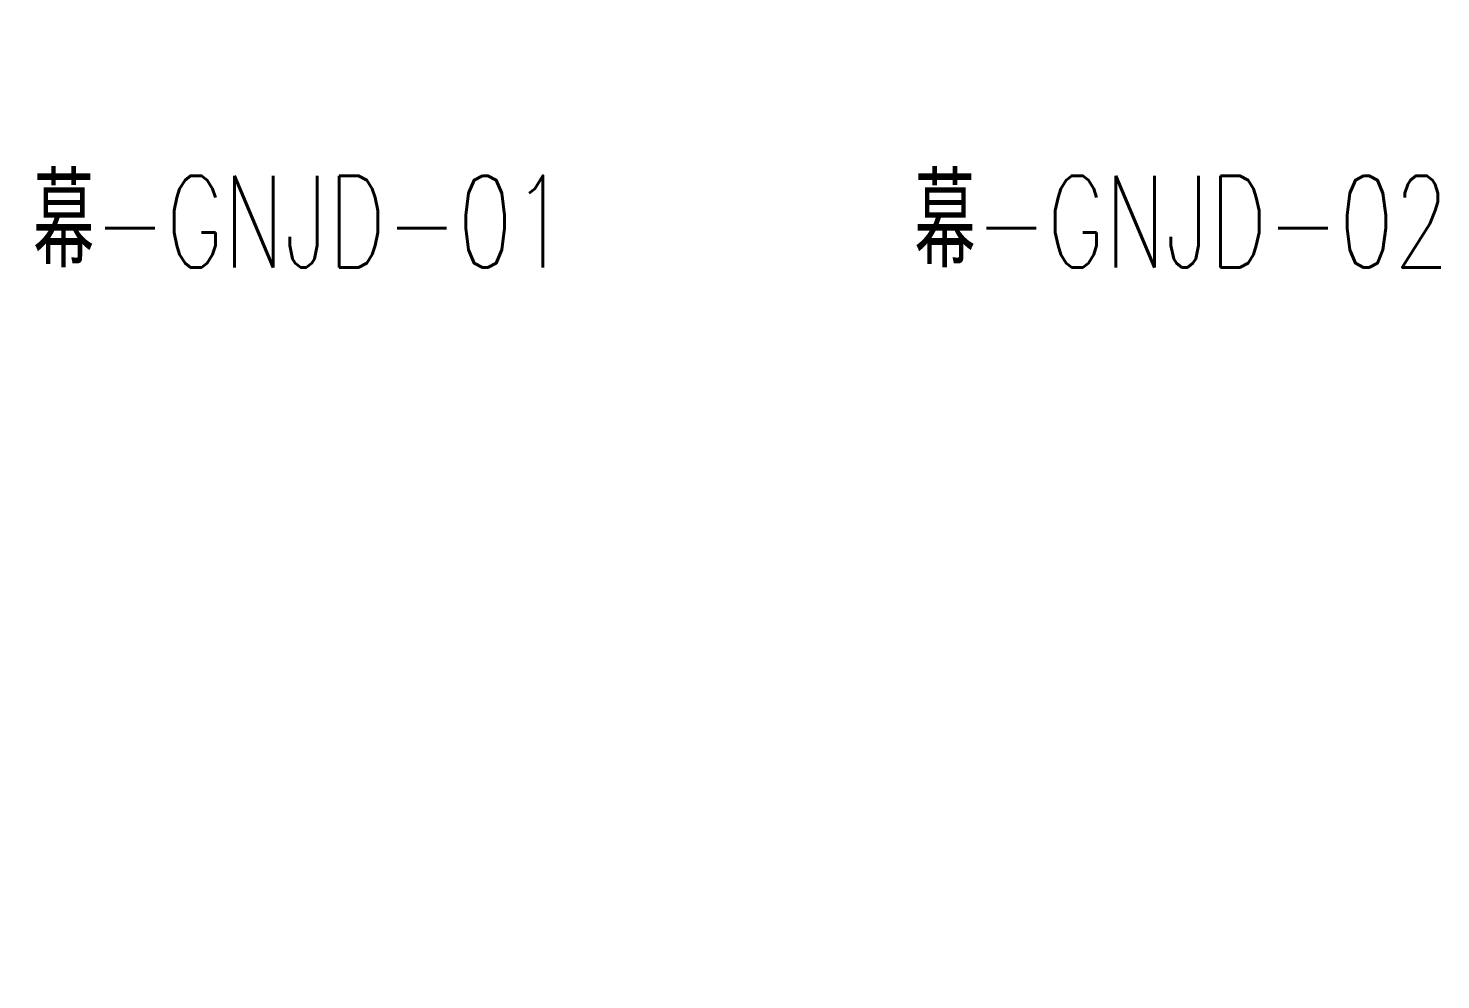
# Model space of a CAD drawing. Extents: x -160106 to 966792, y -663931 to 1550022.
# Drawn here: x -89554 to -86472, y -141425 to -139348 of the extents above; entities that cross this region are included whole.
import ezdxf
from ezdxf.enums import TextEntityAlignment as Align
from ezdxf.xclip import XClip

# ---------------------------------------------------------------- set-up
doc = ezdxf.new("R2010")
doc.units = 0
doc.linetypes.add('ZN-DASH', pattern=[0.35, 0.25, -0.1])
for name, color, linetype in [('!ZN1-文字-7', 7, 'Continuous'), ('!ZN3-铝板幕墙-3', 3, 'Continuous'), ('!ZN5-钢材投影-40', 40, 'Continuous'), ('!ZN6-虚线-8', 8, 'ZN-DASH'), ('S-AXIS', 111, 'Continuous'), ('S-SHAPE', 51, 'Continuous')]:
    doc.layers.add(name, color=color, linetype=linetype)
doc.styles.add('ZNTextStyle', font='ROMANS.shx', dxfattribs={"width": 0.7, "bigfont": 'CHINESE.shx'})

# ---------------------------------------------------------------- blocks, each defined once
blk = doc.blocks.new('20250825140909')
at = {"layer": 'S-AXIS'}
h = blk.add_hatch(dxfattribs=at)
h.set_pattern_fill('AN31C', color=8, scale=500)
h.set_pattern_definition([(45, (21170.37, -828429.27), (-70.710678, 70.710678), []), (50, (21170.37, -828429.27), (358.63009, -31.37607), [37.5, -412.5]), (355, (21170.37, -828429.27), (-69.37567, 376.09607), [30, -330]), (100.4514, (21200.26, -828431.9), (289.25469, 344.71977), [31.8701, -350.57106]), (46.1842, (21170.37, -828329.27), (533.62052, -82.7595), [56.25, -618.75]), (96.6356, (21214.84, -828336.17), (467.33135, 487.05894), [47.80514, -525.8565]), (351.1842, (21170.37, -828329.27), (467.33097, 487.0593), [45, -495]), (21, (21220.37, -828354.27), (298.45353, -201.30945), [37.5, -412.5]), (326, (21220.37, -828354.27), (121.65767, 362.57502), [30, -330]), (71.4514, (21245.24, -828371.05), (420.11131, 161.26525), [31.8701, -350.57106]), (37.5, (21170.37, -828429.27), (6.079928, 166.446927), [0, -326, 0, -335, 0, -331.25]), (7.5, (21170.37, -828429.27), (131.53477, 197.205856), [0, -191, 0, -318.5, 0, -126.25]), (327.5, (21058.87, -828429.27), (266.911218, -11.277436), [0, -125, 0, -390, 0, -517.5]), (317.5, (21008.87, -828429.27), (291.593085, 50.05249), [0, -162.5, 0, -259, 0, -367.5])])
h.paths.add_polyline_path([(-1700, 12500), (-1700, 12334.4), (200, 13200), (-100, 13200), (-100, 13228.2)])
at = {"layer": '!ZN3-铝板幕墙-3'}
for p, q in [((-2118.5, 4975), (770.5, 14439)), ((-2096, 4971.6), (793.3, 14436.5)), ((-2093.5, 4971.3), (796.6, 14439))]:
    blk.add_line(p, q, dxfattribs=at)
at = {"layer": '!ZN5-钢材投影-40'}
for p, q in [((-1534.8, 6921.3), (767, 14461.7)), ((-1687.9, 6968), (597.2, 14453.5))]:
    blk.add_line(p, q, dxfattribs=at)
at = {"layer": '!ZN6-虚线-8', "ltscale": 30}
for p, q in [((-1540.6, 6923), (760.6, 14461.4)), ((-1682.1, 6966.3), (603.5, 14453.8))]:
    blk.add_line(p, q, dxfattribs=at)
at = {"color": 4, "linetype": 'ZN-DASH', "ltscale": 30, "const_width": 3}
blk.add_lwpolyline([(-130, 13900), (-130, 13246.3), (-1471.7, 12665.1)], dxfattribs=at)
at = {"layer": 'S-SHAPE'}
blk.add_lwpolyline([(-1700, 12500), (-100, 13228.2)], dxfattribs=at)

msp = doc.modelspace()

# ---------------------------------------------------------------- block references
at = {"ltscale": 1000}
ref = msp.add_blockref('20250825140909', (-87435.92, -152391.27), dxfattribs=at)
XClip(ref).set_block_clipping_path([(-554.0030963641, 13208.2964056533), (941.0511915192, 14591.7851517376)])

# ---------------------------------------------------------------- texts
at = {"layer": '!ZN1-文字-7', "ltscale": 20, "style": 'ZNTextStyle', "width": 0.7}
for s, p in [('幕-GNJD-01', (-89543.67, -139770.44, 0)), ('幕-GNJD-02', (-87620.69, -139770.44, 0))]:
    msp.add_text(s, height=200.258, dxfattribs=at).set_placement(p, align=Align.MIDDLE_LEFT)

doc.saveas('drawing.dxf')
